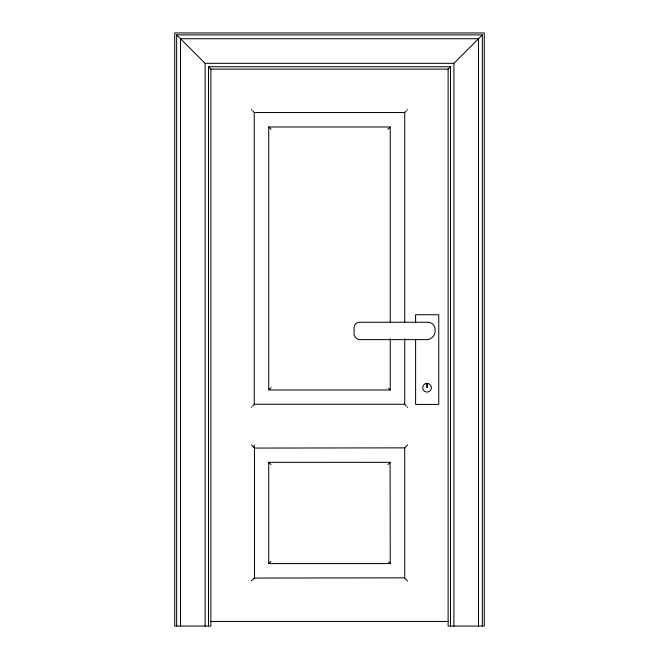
<?xml version="1.0" encoding="UTF-8"?>
<svg xmlns="http://www.w3.org/2000/svg" width="659" height="659" viewBox="0 0 659 659"><rect width="100%" height="100%" fill="white"/><g stroke="black" fill="none" stroke-linecap="round" stroke-linejoin="round"><path stroke-width="0.99" d="M404.717 578.058L404.717 447.865L254.25 448.071L254.25 444.965M387.887 129.353L390.252 126.981L268.715 126.981L268.715 389.996L390.252 389.996L390.252 338.627M252.669 406.059L254.465 404.255L404.511 404.255L406.315 406.059M390.235 462.346L268.715 462.33L268.715 563.585L390.252 563.585L390.087 462.494M404.717 112.516L406.315 110.918M389.963 462.618L388.06 464.521M404.717 447.865L407.616 444.965M407.196 110.037L407.616 109.616M208.499 66.732L210.88 69.113L210.88 626.05L174.717 626.05L174.717 32.95L484.283 32.95L484.283 626.05L448.12 626.05L448.12 69.113L450.501 66.732L208.499 66.732L208.499 626.05M453.903 626.05L453.903 63.33L482.347 34.886L176.653 34.886L176.653 626.05M251.367 407.361L251.779 406.941M269.037 389.683L271.096 387.624M251.367 580.95L254.465 577.844L254.465 448.071L251.367 444.965M270.923 561.394L268.798 563.511M425.928 383.538L428.177 383.538A4.341 4.341 0 0 1 430.607 390.219A4.341 4.341 0 0 1 423.498 390.219A4.341 4.341 0 0 1 425.936 383.538M176.653 34.886L205.097 63.33L453.903 63.33M210.864 69.113L448.12 69.113M254.25 404.461L254.25 112.516L404.717 112.516L404.717 322.226M254.25 578.058L404.511 577.844L407.616 580.95M210.814 621.453L448.12 621.453M268.724 126.981L271.096 129.353M268.724 462.33L270.923 464.521M254.25 112.516L252.669 110.918M251.367 109.616L251.779 110.037M388.497 388.242L390.252 389.996M407.196 406.941L407.616 407.361M388.629 561.962L390.235 563.569M482.347 34.886L482.347 626.05M478.5 626.05L478.5 38.733L180.5 38.733L180.5 626.05M450.501 66.732L450.501 626.05M427.551 383.39L427.551 387.508L426.678 387.508L426.678 383.39M415.598 322.885L415.598 314.738L438.746 314.738L438.746 404.42L415.598 404.42L415.598 339.196M404.717 338.668L404.717 404.461M390.252 126.981L390.252 322.185M205.097 63.33L205.097 626.05M428.828 322.259L359.344 322.259A5.544 5.544 0 0 0 354.064 327.539L354.064 334.673A7.48 7.48 0 0 0 359.007 339.616L428.004 339.616A9.366 9.366 0 0 0 435.072 332.54L435.072 328.503A7.463 7.463 0 0 0 428.828 322.259"/></g></svg>
